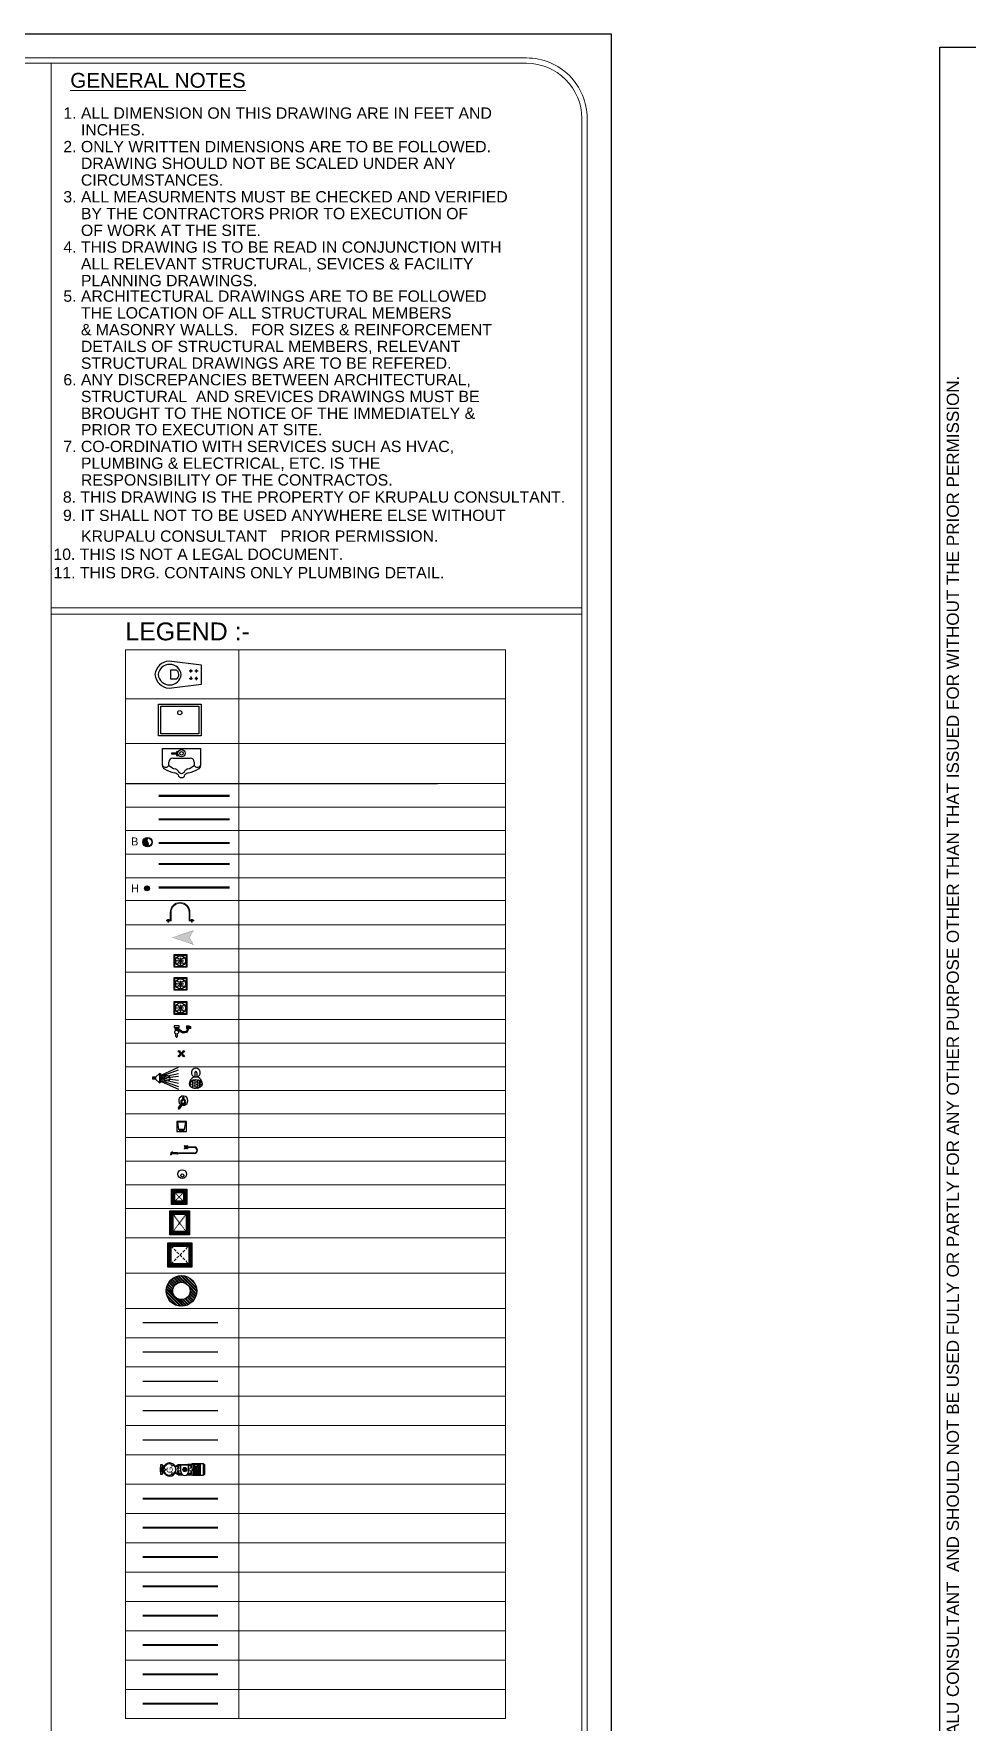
# Model space of a CAD drawing. Header units: inches. Extents: x 1807 to 67852, y 1160 to 20242.
# Drawn here: x 4078 to 4913, y 8553 to 10064 of the extents above; entities that cross this region are included whole.
import ezdxf
from ezdxf.enums import TextEntityAlignment as Align

# ---------------------------------------------------------------- set-up
doc = ezdxf.new("R2010")
doc.units = ezdxf.units.IN
doc.header["$MEASUREMENT"] = 0
doc.linetypes.add('DASHED2', pattern=[0.375, 0.25, -0.125])
for name, color, linetype, lineweight in [('0.75 WATER', 192, 'Continuous', 40), ('1 WATER', 44, 'Continuous', 40), ('1.5 WATER PIPE', 224, 'Continuous', 40), ('12 R.C.C.', 146, 'FENCELINE1', 30), ('18 R.C.C.', 98, 'FENCELINE1', 30), ('2 WATER PIPE', 225, 'Continuous', 40), ('2.5 WATER PIPE', 4, 'Continuous', 40), ('3 WATER PIPE', 3, 'Continuous', 40), ('4 R.C.C.', 6, 'FENCELINE1', 30), ('4 upvc pip', 5, 'Continuous', 30), ('4 upvc pip hatch', 6, 'Continuous', 5), ('4. UPCV', 6, 'Continuous', 30), ('4WATER PIPE', 36, 'Continuous', 40), ('9 R.C.C.', 15, 'FENCELINE1', 30), ('A-HATCH', 252, 'Continuous', 13), ('Bathing', 3, 'Continuous', 30), ('BLOCK', 7, 'Continuous', 0), ('COLD WATER', 4, 'Continuous', 30), ('HATCH', 8, 'Continuous', 0), ('HOT LINE', 1, 'Continuous', 30), ('HOT LINE HATCH', 1, 'Continuous', 5), ('LEGEND', 7, 'Continuous', 15), ('M.H.', 1, 'Continuous', 30), ('P_SANITARY FIXTURE', 151, 'Continuous', 5), ('RAIN WATER', 32, 'Continuous', 30), ('STCPL-P-DOMESTIC WATER PIPE', 150, 'DOMESTIC WATER SUPPLY PIPE LINE', 9), ('STCPL-P-U.CLAMP', 7, 'Continuous', 9), ('WALLS', 7, 'Continuous', 20)]:
    doc.layers.add(name, color=color, linetype=linetype, lineweight=lineweight)
doc.layers.add('1.75', color=106, linetype='Continuous', lineweight=40, true_color=0x006b19)
doc.layers.add('6 R.C.C.', color=56, linetype='FENCELINE1', lineweight=30, true_color=0x707000)
doc.layers.add('P_DOMESTIC', color=142, linetype='Continuous')
doc.layers.add('STCPL-P-SW_TEXT', color=7, linetype='Continuous')
doc.styles.add('Krupalu', font='arial.ttf', dxfattribs={"height": 8})
doc.styles.add('Krupalu 1', font='arial.ttf')
doc.linetypes.add('DOMESTIC WATER SUPPLY PIPE LINE', pattern='A,0.5,-0.2,["DWS",Standard,S=0.1,R=0,X=-0.1,Y=-0.05],-0.25', length=0.95)
doc.linetypes.add('FENCELINE1', pattern='A,0.25,-0.1,[133,ltypeshp.shx,S=0.1,R=0,X=-0.1,Y=0],-0.1,1', length=1.45)

# ---------------------------------------------------------------- blocks, each defined once
blk = doc.blocks.new('DFGHERA')
at = {"layer": 'HATCH'}
h = blk.add_hatch(dxfattribs=at)
h.set_pattern_fill('ANSI32', color=256, scale=8, angle=90, style=0)
h.paths.add_polyline_path([(60596.9, -3942.1, 1), (60638.9, -3942.1, 1)])
h.paths.add_polyline_path([(60629.9, -3942.1, 1), (60605.9, -3942.1, 1)], flags=16)
at = {"layer": 'M.H.'}
for radius in [21, 12]:
    blk.add_circle((60617.9, -3942.1), radius, dxfattribs=at)
blk = doc.blocks.new('ASDFDSF')
at = {"layer": 'HATCH'}
h = blk.add_hatch(dxfattribs=at)
h.set_pattern_fill('ANSI32', color=256, scale=4, style=0)
h.paths.add_polyline_path([(60739.9, -3794.5), (60706.9, -3794.5), (60706.9, -3827.5), (60739.9, -3827.5)])
h.paths.add_polyline_path([(60735.4, -3799), (60735.4, -3823), (60711.4, -3823), (60711.4, -3799)], flags=16)
at = {"layer": 'HATCH', "linetype": 'DASHED2', "ltscale": 15}
for p, q in [((60711.4, -3799), (60735.4, -3823)), ((60711.4, -3823), (60735.4, -3799))]:
    blk.add_line(p, q, dxfattribs=at)
at = {"layer": 'M.H.'}
for points in [[(60706.9, -3794.5), (60739.9, -3794.5), (60739.9, -3827.5), (60706.9, -3827.5)], [(60711.4, -3799), (60735.4, -3799), (60735.4, -3823), (60711.4, -3823)]]:
    blk.add_lwpolyline(points, close=True, dxfattribs=at)
blk = doc.blocks.new('GDFHJHUKU')
at = {"layer": 'HATCH'}
h = blk.add_hatch(dxfattribs=at)
h.set_pattern_fill('ANSI32', color=256, scale=4, style=0)
h.paths.add_polyline_path([(60715.7, -3842.5), (60688.7, -3842.5), (60688.7, -3875.5), (60715.7, -3875.5)])
h.paths.add_polyline_path([(60711.2, -3871), (60693.2, -3871), (60693.2, -3847), (60711.2, -3847)], flags=16)
at = {"layer": 'HATCH', "linetype": 'DASHED2', "ltscale": 3}
for p, q in [((60693.2, -3847), (60711.2, -3871)), ((60693.2, -3871), (60711.2, -3847))]:
    blk.add_line(p, q, dxfattribs=at)
at = {"layer": 'M.H.'}
for points in [[(60688.7, -3842.5), (60715.7, -3842.5), (60715.7, -3875.5), (60688.7, -3875.5)], [(60693.2, -3847), (60711.2, -3847), (60711.2, -3871), (60693.2, -3871)]]:
    blk.add_lwpolyline(points, close=True, dxfattribs=at)
blk = doc.blocks.new('fuy')
at = {"layer": 'COLD WATER'}
blk.add_hatch(color=256, dxfattribs=at).paths.add_polyline_path([(11218.8, 91113.8, 1), (11218.8, 91116.3, 1)])
for p, q in [((11216.6, 91121.3), (11215.5, 91119.5)), ((11216.7, 91128.9), (11215.8, 91130.1)), ((11219.4, 91131.3), (11217.2, 91131.3)), ((11220.8, 91121.2), (11222.1, 91119.5)), ((11221, 91128.9), (11221.8, 91130.1)), ((11215.3, 91119.5), (11215.3, 91116.5)), ((11215.3, 91119.5), (11222.1, 91119.5)), ((11215.3, 91113.5), (11215.3, 91109.5)), ((11222.1, 91119.5), (11222.1, 91113)), ((11222.1, 91109.5), (11222.1, 91113)), ((11214.7, 91102.6), (11214.7, 91104.5)), ((11214.7, 91104.5), (11222.9, 91104.5)), ((11222.9, 91102.6), (11214.7, 91102.6)), ((11222.9, 91104.5), (11222.9, 91102.6))]:
    blk.add_line(p, q, dxfattribs=at)
for points in [[(11222.2, 91131), (11222.2, 91130.1), (11215.5, 91130.1), (11215.5, 91131)], [(11217.2, 91131), (11217.2, 91131.3), (11220.4, 91131.3), (11220.4, 91131)]]:
    blk.add_lwpolyline(points, close=True, dxfattribs=at)
for points in [[(11214.9, 91109.5), (11214.9, 91110.1), (11215.3, 91110.1)], [(11222.7, 91104.5), (11222.7, 91109.5), (11214.9, 91109.5), (11214.9, 91104.5)], [(11222.7, 91109.5), (11222.7, 91110.2), (11222.1, 91110.2)], [(11222.9, 91102.6), (11222.2, 91101.8), (11215.4, 91101.8), (11214.7, 91102.6)]]:
    blk.add_lwpolyline(points, dxfattribs=at)
blk.add_circle((11218.8, 91115), 1.22, dxfattribs=at)
for start, end in [(163.622, 16.378), (16.378, 163.622)]:
    blk.add_arc((11218.8, 91125.1), 4.4, start, end, dxfattribs=at)
at = {"layer": 'HATCH'}
for p, q in [((11216.6, 91119.8), (11216.6, 91121.3)), ((11217.1, 91129.1), (11217.1, 91130.1)), ((11218.8, 91130.1), (11218.8, 91129.2)), ((11220.6, 91130.1), (11220.6, 91129.1)), ((11220.8, 91119.8), (11220.8, 91121.2)), ((11215.5, 91109.5), (11215.5, 91104.5)), ((11215.9, 91119.5), (11215.9, 91117.2)), ((11216.4, 91119), (11215.9, 91119.5)), ((11215.9, 91112.9), (11215.9, 91110.4)), ((11216.4, 91110.9), (11215.9, 91110.4)), ((11215.9, 91110.4), (11217.9, 91110.4)), ((11216, 91109.5), (11216, 91104.5)), ((11216.4, 91117.4), (11216.4, 91119)), ((11216.4, 91119), (11217.9, 91119)), ((11216.4, 91112.6), (11216.4, 91110.9)), ((11216.4, 91110.9), (11217.9, 91110.9)), ((11216.5, 91109.5), (11216.5, 91104.5)), ((11217, 91109.5), (11217, 91104.5)), ((11217.5, 91109.5), (11217.5, 91104.5)), ((11217.9, 91119.5), (11217.9, 91117.8)), ((11217.9, 91110.4), (11217.9, 91112.3)), ((11218, 91109.5), (11218, 91104.5)), ((11218.5, 91109.5), (11218.5, 91104.5)), ((11219, 91109.5), (11219, 91109)), ((11219.3, 91109), (11219.3, 91105.8)), ((11219.5, 91109.5), (11219.5, 91109)), ((11219.8, 91119.5), (11219.8, 91117.8)), ((11221.2, 91119), (11219.8, 91119)), ((11219.8, 91110.4), (11219.8, 91112.3)), ((11221.2, 91110.9), (11219.8, 91110.9)), ((11221.7, 91110.4), (11219.8, 91110.4)), ((11220, 91109.5), (11220, 91109)), ((11220.5, 91109.5), (11220.5, 91109)), ((11221, 91109.5), (11221, 91109)), ((11221.2, 91119), (11221.7, 91119.5)), ((11221.2, 91117.6), (11221.2, 91119)), ((11221.2, 91112.5), (11221.2, 91110.9)), ((11221.2, 91110.9), (11221.7, 91110.4)), ((11221.5, 91109.5), (11221.5, 91109)), ((11221.7, 91112.5), (11221.7, 91110.4)), ((11222, 91109.5), (11222, 91109)), ((11219, 91105.8), (11219, 91104.5)), ((11219.5, 91105.8), (11219.5, 91104.5)), ((11220.6, 91108.4), (11220, 91108.5)), ((11220.6, 91106.5), (11220, 91106.5)), ((11220, 91105.8), (11220, 91104.5)), ((11220.5, 91105.8), (11220.5, 91104.5)), ((11221, 91105.8), (11221, 91104.5)), ((11221.5, 91105.8), (11221.5, 91104.5)), ((11222, 91105.8), (11222, 91104.5))]:
    blk.add_line(p, q, dxfattribs=at)
for points in [[(11215.4, 91123.9, -0.312452), (11215.4, 91124, -0.02483), (11215.5, 91124.1, -0.312452), (11215.6, 91124, 0.242394), (11216.6, 91123.8, -0.312452), (11216.7, 91123.7, -0.02483), (11216.7, 91123.7, -0.312452), (11216.7, 91123.6, 0.242394), (11216.4, 91122.5, -0.312452), (11216.4, 91122.4, -0.02483), (11216.3, 91122.4, -0.312452), (11216.3, 91122.4, 0.242394), (11215.2, 91122.7, -0.312452), (11215.1, 91122.7, -0.02483), (11215.1, 91122.8, -0.312452), (11215.1, 91122.9, 0.242394)], [(11219.6, 91128.6, -0.312452), (11219.6, 91128.6, -0.02483), (11219.6, 91128.5, -0.312452), (11219.6, 91128.4, 0.242394), (11218.8, 91127.6, -0.312452), (11218.7, 91127.6, -0.02483), (11218.6, 91127.6, -0.312452), (11218.6, 91127.6, 0.242394), (11217.8, 91128.4, -0.312452), (11217.8, 91128.5, -0.02483), (11217.8, 91128.6, -0.312452), (11217.8, 91128.6, 0.242394), (11218.6, 91129.4, -0.312452), (11218.7, 91129.4, -0.02483), (11218.7, 91129.4, -0.312452), (11218.8, 91129.4, 0.242394)], [(11221.5, 91122.7, -0.312452), (11221.4, 91122.7, -0.02483), (11221.4, 91122.7, -0.312452), (11221.3, 91122.8, 0.242394), (11221.1, 91123.9, -0.312452), (11221, 91123.9, -0.02483), (11221.1, 91124, -0.312452), (11221.2, 91124, 0.242394), (11222.2, 91124.3, -0.312452), (11222.3, 91124.3, -0.02483), (11222.4, 91124.3, -0.312452), (11222.4, 91124.2, 0.242394), (11222.7, 91123.1, -0.312452), (11222.7, 91123.1, -0.02483), (11222.7, 91123, -0.312452), (11222.6, 91123, 0.242394)]]:
    blk.add_lwpolyline(points, format="xyb", close=True, dxfattribs=at)
for points in [[(11216.6, 91119.5), (11216.6, 91119.8), (11216, 91119.8), (11216, 91119.5)], [(11217.9, 91119.5), (11217.9, 91119.8), (11217.3, 91119.8), (11217.3, 91119.5)], [(11222.7, 91109), (11222.7, 91105.8), (11218.5, 91105.8), (11218.5, 91109)], [(11219.9, 91119.5), (11219.9, 91119.8), (11219.3, 91119.8), (11219.3, 91119.5)], [(11220.8, 91119.5), (11220.8, 91119.8), (11221.4, 91119.8), (11221.4, 91119.5)], [(11222.2, 91108.2), (11222.2, 91106.7), (11221.1, 91106.7), (11221.1, 91108.2)]]:
    blk.add_lwpolyline(points, close=True, dxfattribs=at)
for points in [[(11219.1, 91109.5), (11219.1, 91110.1), (11218.2, 91110.1), (11218.2, 91109.5)], [(11221.7, 91119.5), (11221.7, 91117.6)], [(11220.9, 91108.8), (11220.4, 91108.8), (11220, 91108.5), (11220, 91106.5), (11220.3, 91106.1), (11220.9, 91106.1)], [(11222.7, 91108.4), (11222.2, 91108.8), (11220.9, 91108.8), (11220.6, 91108.4), (11220.6, 91106.5), (11220.9, 91106.1), (11222.3, 91106.1), (11222.7, 91106.5)]]:
    blk.add_lwpolyline(points, dxfattribs=at)
at = {"layer": 'HATCH', "ltscale": 0.5}
blk.add_circle((11218.8, 91115), 1.42, dxfattribs=at)
at = {"layer": 'HATCH'}
for centre, radius, start, end in [((11218.8, 91125.1), 3.84, 98.3877, 206.3338), ((11218.8, 91125.1), 3.84, 218.9714, 326.3338), ((11218.8, 91125.1), 3.84, 18.8429, 85.7501), ((11218.8, 91125.1), 3.84, 338.9714, 18.8429), ((11218.8, 91115), 2.88, 63.9382, 116.0618), ((11218.8, 91115), 2.88, 243.9382, 296.0618)]:
    blk.add_arc(centre, radius, start, end, dxfattribs=at)
at = {"layer": 'HOT LINE'}
for p, q in [((11217.4, 91117.6), (11221.8, 91117.6)), ((11217.4, 91112.5), (11221.8, 91112.5)), ((11221.8, 91112.5), (11221.8, 91117.6))]:
    blk.add_line(p, q, dxfattribs=at)
blk.add_arc((11217.4, 91115), 2.58, 90, 270, dxfattribs=at)
at = {"layer": 'LEGEND', "style": 'Krupalu 1'}
blk.add_text('G', height=4, dxfattribs=at).set_placement((11218.6, 91123.2), align=Align.CENTER)
blk = doc.blocks.new('MMKKJ')
at = {"layer": 'Bathing'}
for centre, radius in [((30550.07, -6434.31), 1.69), ((30550.07, -6434.87), 0.608)]:
    blk.add_circle(centre, radius, dxfattribs=at)
blk = doc.blocks.new('2BC2')
at = {"layer": 'Bathing'}
for p, q in [((-57, 113), (-33, 113)), ((-57, 88), (-57, 113)), ((-57, 88), (-33, 88)), ((-50, 100), (-52, 124)), ((-52, 124), (-32, 124)), ((-50, 109), (-42, 109)), ((-50, 104), (-50, 109)), ((-50, 100), (-50, 100)), ((-50, 92), (-50, 96)), ((-50, 92), (-42, 92)), ((-43, 93), (-43, 91)), ((-43, 91), (-41, 91)), ((-41, 93), (-41, 91)), ((-13, 11), (-41, 11)), ((-35, 100), (-32, 124)), ((-35, 105), (-33, 105)), ((-35, 95), (-33, 95)), ((-33, 105), (-33, 113)), ((-33, 95), (-33, 88)), ((16, 6), (38, 6)), ((-13, -11), (-41, -11)), ((38, -6), (16, -6))]:
    blk.add_line(p, q, dxfattribs=at)
blk.add_lwpolyline([(-41, -22), (-41, 22), (-57, 22), (-57, -22)], close=True, dxfattribs=at)
for points in [[(-37, 105, -0.131753), (-9, 99, -0.379784), (3, 46, -0.069808), (-13, 27, 0.217681), (-22, 6)], [(-36, 96, -0.124745), (-14, 91, -0.372944), (-6, 51, -0.068669), (-19, 34, 0.221665), (-32, 5)], [(-35, 101, -0.119046), (-11, 95, -0.376805), (-2, 49, -0.069242), (-16, 30, 0.204448), (-27, 7)]]:
    blk.add_lwpolyline(points, format="xyb", dxfattribs=at)
for centre, radius in [((-42, 100), 7.5), ((-27, 0), 7.5), ((0, 0), 17.1)]:
    blk.add_circle(centre, radius, dxfattribs=at)
for centre, radius, start, end in [((-42, 114), 14.1, 45.0418, 134.9582), ((-42, 100), 8.5, 151.9275, 208.0725), ((-42, 100), 8.5, 36.0319, 90), ((-42, 100), 8.5, 270, 323.9681), ((38, 0), 5.82, 270, 90)]:
    blk.add_arc(centre, radius, start, end, dxfattribs=at)
blk = doc.blocks.new('rwrwq')
at = {"layer": 'Bathing'}
for points in [[(19894.37, -3202.34), (19894.37, -3196.34), (19900.37, -3196.34), (19900.37, -3202.34)], [(19894.65, -3202.07), (19894.65, -3196.62), (19900.1, -3196.62), (19900.1, -3202.07)]]:
    blk.add_lwpolyline(points, close=True, dxfattribs=at)
for centre, radius in [((19897.37, -3199.34), 2.42), ((19895.5, -3199.34), 0.129), ((19895.93, -3197.89), 0.129), ((19895.93, -3200.79), 0.129), ((19896.22, -3199.34), 0.129), ((19896.42, -3198.38), 0.129), ((19896.42, -3200.3), 0.129), ((19896.87, -3199.34), 0.129), ((19896.94, -3198.91), 0.129), ((19896.94, -3199.77), 0.129), ((19897.37, -3198.11), 0.129), ((19897.37, -3198.11), 0.129), ((19897.37, -3198.83), 0.129), ((19897.37, -3198.83), 0.129), ((19897.37, -3199.34), 0.129), ((19897.37, -3199.85), 0.129), ((19897.37, -3199.85), 0.129), ((19897.37, -3200.57), 0.129), ((19897.37, -3200.57), 0.129), ((19897.37, -3201.28), 0.129), ((19897.37, -3201.28), 0.129), ((19897.81, -3198.91), 0.129), ((19897.81, -3199.77), 0.129), ((19897.88, -3199.34), 0.129), ((19898.33, -3198.38), 0.129), ((19898.33, -3200.3), 0.129), ((19898.52, -3199.34), 0.129), ((19898.82, -3197.89), 0.129), ((19898.82, -3200.79), 0.129)]:
    blk.add_circle(centre, radius, dxfattribs=at)
blk = doc.blocks.new('angel cock')
at = {"layer": 'Bathing'}
for p, q in [((60011.32, -3747.04), (60011.54, -3747.26)), ((60011.53, -3747.51), (60011.32, -3747.73)), ((60011.67, -3747.65), (60011.45, -3747.87)), ((60011.46, -3746.9), (60011.68, -3747.12)), ((60012.14, -3746.9), (60011.93, -3747.12)), ((60011.93, -3747.65), (60012.15, -3747.87)), ((60012.28, -3747.04), (60012.07, -3747.26)), ((60012.07, -3747.51), (60012.29, -3747.73))]:
    blk.add_line(p, q, dxfattribs=at)
for centre, radius in [((60011.26, -3746.84), 0.212), ((60011.25, -3747.93), 0.212), ((60011.8, -3747.39), 0.295), ((60011.8, -3747.39), 0.197), ((60012.35, -3746.84), 0.212), ((60012.35, -3747.93), 0.212)]:
    blk.add_circle(centre, radius, dxfattribs=at)
blk = doc.blocks.new('JHG')
at = {"layer": 'Bathing'}
for p, q in [((29920.71, -6361.16), (29919.12, -6363.58)), ((29919.79, -6364.01), (29921.37, -6361.6))]:
    blk.add_line(p, q, dxfattribs=at)
blk.add_circle((29921.44, -6358.92), 0.327, dxfattribs=at)
for centre, radius, start, end in [((29921.44, -6360.31), 2.19, 253.9956, 232.94168), ((29921.42, -6360.8), 1.19, 256.43416, 217.14306), ((29921.42, -6360.8), 0.795, 267.12586, 206.53816), ((29919.46, -6363.8), 0.398, 146.78276, 326.78276)]:
    blk.add_arc(centre, radius, start, end, dxfattribs=at)
blk = doc.blocks.new('FUCYHG')
at = {"layer": 'Bathing'}
h = blk.add_hatch(dxfattribs=at)
h.set_pattern_fill('HEX', color=256, scale=3, style=0)
edge = h.paths.add_edge_path()
edge.add_ellipse((29933.4, -6321.41), major_axis=(-3, 0), ratio=0.700037, start_angle=0, end_angle=360)
for p, q in [((29932.87, -6316.1), (29932.87, -6318.24)), ((29932.87, -6319.34), (29932.87, -6319.38)), ((29933.92, -6316.1), (29933.92, -6318.24)), ((29933.92, -6319.34), (29933.92, -6319.38))]:
    blk.add_line(p, q, dxfattribs=at)
for centre, radius, start, end in [((29933.4, -6316.1), 2.1, 284.47751, 255.52249), ((29933.33, -6321.14), 2.94, 88.6475, 185.17287), ((29933.4, -6316.1), 0.525, 0, 180), ((29933.4, -6316.1), 2.1, 268.42155, 271.57845), ((29933.47, -6321.14), 2.94, 354.82713, 91.3525)]:
    blk.add_arc(centre, radius, start, end, dxfattribs=at)
blk.add_ellipse((29933.4, -6321.41), major_axis=(-3, 0), ratio=0.700037, dxfattribs=at)
blk = doc.blocks.new('Shower')
at = {"layer": 'Bathing'}
h = blk.add_hatch(color=256, dxfattribs=at)
h.paths.add_polyline_path([(60267.42, -3620.43), (60268.65, -3620.43), (60268.65, -3618.64), (60267.42, -3618.64)])
h.paths.add_polyline_path([(60270.16, -3623.63), (60270.73, -3622.8), (60265.35, -3622.8), (60266.15, -3623.63)])
at = {"layer": 'Bathing', "ltscale": 3}
for p, q in [((60266.15, -3623.63), (60261.5, -3634)), ((60266.78, -3623.63), (60263.15, -3634)), ((60267.42, -3623.63), (60265.17, -3634)), ((60267.42, -3620.43), (60265.35, -3622.8)), ((60265.35, -3622.8), (60266.15, -3623.63)), ((60270.73, -3622.8), (60265.35, -3622.8)), ((60266.15, -3623.63), (60270.16, -3623.63)), ((60268.04, -3623.63), (60266.8, -3634)), ((60267.42, -3620.43), (60267.42, -3618.64)), ((60268.65, -3618.64), (60267.42, -3618.64)), ((60268.65, -3618.64), (60267.42, -3618.64)), ((60268.65, -3620.43), (60267.42, -3620.43)), ((60268.65, -3620.43), (60267.42, -3620.43)), ((60268.04, -3623.63), (60269.27, -3634)), ((60268.65, -3620.43), (60268.65, -3618.64)), ((60268.65, -3620.43), (60270.73, -3622.8)), ((60268.65, -3623.63), (60270.9, -3634)), ((60269.29, -3623.63), (60272.92, -3634)), ((60269.92, -3623.63), (60274.57, -3634)), ((60270.16, -3623.63), (60270.73, -3622.8))]:
    blk.add_line(p, q, dxfattribs=at)
for points in [[(60267.42, -3620.43), (60265.35, -3622.8)], [(60270.73, -3622.8), (60268.65, -3620.43)]]:
    blk.add_lwpolyline(points, dxfattribs=at)
blk.add_circle((60268.04, -3627.04), 1.78, dxfattribs=at)
blk = doc.blocks.new('XDGHFT')
at = {"layer": 'Bathing'}
for points in [[(89073.45, -117352.36), (89076.68, -117352.36), (89076.68, -117355.59), (89073.45, -117355.59)], [(89073.7, -117352.61), (89076.43, -117352.61), (89076.09, -117354.94), (89074.11, -117354.94)], [(89074.41, -117354.94), (89075.79, -117354.94), (89075.79, -117355.45), (89074.41, -117355.45)]]:
    blk.add_lwpolyline(points, close=True, dxfattribs=at)
blk = doc.blocks.new('JGHVB')
at = {"layer": 'Bathing'}
for p, q in [((30486.14, -6376.03), (30485.23, -6375.86)), ((30486.21, -6375.68), (30485.3, -6375.51)), ((30485.7, -6377.86), (30485.7, -6375.95)), ((30486.05, -6376.67), (30485.71, -6376.67)), ((30486.05, -6377.86), (30486.05, -6376.02)), ((30486.2, -6375.99), (30486.67, -6376.47)), ((30486.24, -6375.83), (30486.73, -6376.41)), ((30486.05, -6377.86), (30485.7, -6377.86)), ((30485.7, -6378.67), (30485.7, -6377.9)), ((30486.05, -6377.9), (30485.7, -6377.9)), ((30485.72, -6377.9), (30485.72, -6377.86)), ((30486, -6378.87), (30485.74, -6378.87)), ((30485.74, -6378.87), (30485.74, -6379.27)), ((30486, -6379.27), (30485.74, -6379.27)), ((30485.78, -6386.66, -7.68), (30485.78, -6379.27)), ((30485.98, -6386.66, -7.68), (30485.98, -6379.27)), ((30486, -6378.87), (30486, -6379.27)), ((30486.03, -6377.9), (30486.03, -6377.86)), ((30486.05, -6378.67), (30486.05, -6377.9)), ((30488.47, -6382.84), (30488.25, -6383.06)), ((30488.26, -6382.37), (30488.47, -6382.59)), ((30488.39, -6382.23), (30488.61, -6382.45)), ((30488.61, -6382.98), (30488.39, -6383.2)), ((30488.52, -6383.31), (30488.52, -6383.57)), ((30488.52, -6383.31), (30488.61, -6383.31)), ((30488.52, -6383.57), (30488.69, -6383.57, 0)), ((30488.61, -6382.98), (30488.61, -6383.48)), ((30488.87, -6383.48), (30488.61, -6383.48)), ((30488.64, -6386.66, -3.21), (30488.64, -6383.57, 0)), ((30488.64, -6386.66, -3.21), (30488.64, -6383.57, 0)), ((30488.64, -6386.66, -3.8), (30488.64, -6383.61, -0.62)), ((30488.95, -6383.57), (30488.69, -6383.57, 0)), ((30488.84, -6386.66, -3.21), (30488.84, -6383.57, 0)), ((30488.84, -6386.66, -3.21), (30488.84, -6383.57, 0)), ((30488.84, -6386.66, -3.8), (30488.84, -6383.61, -0.62)), ((30489.08, -6382.23), (30488.86, -6382.45)), ((30488.87, -6382.98), (30489.08, -6383.2)), ((30488.87, -6382.98), (30488.87, -6383.48)), ((30488.95, -6383.31), (30488.87, -6383.31)), ((30488.95, -6383.31), (30488.95, -6383.57)), ((30489.22, -6382.37), (30489, -6382.59)), ((30489, -6382.84), (30489.22, -6383.06))]:
    blk.add_line(p, q, dxfattribs=at)
for centre, radius in [((30488.19, -6382.17), 0.212), ((30488.19, -6383.26), 0.212), ((30488.74, -6382.72), 0.295), ((30488.74, -6382.72), 0.197), ((30489.28, -6382.17), 0.212), ((30489.29, -6383.26), 0.212)]:
    blk.add_circle(centre, radius, dxfattribs=at)
for centre, radius, start, end in [((30486.71, -6376.45), 0.0415, 210.38984, 54.06161), ((30486.55, -6378.58), 0.857, 181.59502, 199.5098), ((30485.2, -6378.58), 0.857, 340.4902, 358.40498), ((30487.31, -6386.65, -7.68), 1.53, 180.35372, 359.64628), ((30487.31, -6386.65, -7.68), 1.33, 180.35372, 359.64628)]:
    blk.add_arc(centre, radius, start, end, dxfattribs=at)
at = {"layer": 'Bathing', "extrusion": (0, 0, -1)}
blk.add_ellipse((30485.26, -6375.68), major_axis=(-0.034, -0.175), ratio=0.332332, dxfattribs=at)
blk.add_ellipse((30486.18, -6375.86), major_axis=(-0.034, -0.175), ratio=0.332332, start_param=3.141593, end_param=6.283185, dxfattribs=at)
blk = doc.blocks.new('SDHGFH')
at = {"layer": 'HATCH'}
h = blk.add_hatch(dxfattribs=at)
h.set_pattern_fill('ANSI32', color=256, scale=4, style=0)
h.paths.add_polyline_path([(60723, -3901.4), (60702, -3901.4), (60702, -3922.4), (60723, -3922.4)])
h.paths.add_polyline_path([(60718.5, -3905.9), (60718.5, -3917.9), (60706.5, -3917.9), (60706.5, -3905.9)], flags=16)
at = {"layer": 'HATCH', "linetype": 'DASHED2'}
for p, q in [((60718.5, -3917.9), (60706.5, -3905.9)), ((60706.5, -3917.9), (60718.5, -3905.9))]:
    blk.add_line(p, q, dxfattribs=at)
at = {"layer": 'M.H.'}
for points in [[(60702, -3901.4), (60723, -3901.4), (60723, -3922.4), (60702, -3922.4)], [(60706.5, -3905.9), (60718.5, -3905.9), (60718.5, -3917.9), (60706.5, -3917.9)]]:
    blk.add_lwpolyline(points, close=True, dxfattribs=at)
blk = doc.blocks.new('HJYT')
at = {"layer": 'Bathing'}
for p, q in [((59749.2, -3796.45), (59757.14, -3796.45)), ((59749.2, -3814.32), (59749.2, -3796.45)), ((59755.56, -3799.43), (59757.14, -3799.43)), ((59750.7, -3806.92), (59750.7, -3807.78)), ((59750.7, -3807.78), (59752.48, -3807.78)), ((59751.31, -3807.78), (59751.31, -3810.08)), ((59751.73, -3810.08), (59751.73, -3807.78)), ((59752.48, -3807.78), (59752.48, -3806.74)), ((59753.69, -3809.47), (59753.69, -3801.31)), ((59757.14, -3814.32), (59749.2, -3814.32)), ((59751.31, -3810.08), (59751.73, -3810.08)), ((59757.14, -3811.34), (59755.56, -3811.34))]:
    blk.add_line(p, q, dxfattribs=at)
for radius in [1.71, 0.812]:
    blk.add_circle((59751.44, -3805.39), radius, dxfattribs=at)
for centre, radius, start, end in [((59755.56, -3801.31), 1.88, 90, 180), ((59756.26, -3797.94), 1.74, 300.82052, 59.17948), ((59757.14, -3798.32), 1.88, 31.79869, 90), ((59749.95, -3805.39), 9.34, 17.95801, 39.60507), ((59745.75, -3805.39), 15.28, 12.33309, 31.79869), ((59749.95, -3805.39), 9.34, 320.39493, 342.04199), ((59745.75, -3805.39), 15.28, 328.20131, 347.66691), ((59761.67, -3801.59), 2.98, 197.95801, 227.74928), ((59761.67, -3809.19), 2.98, 132.25072, 162.04199), ((59759.24, -3805.39), 1.65, 285.02583, 74.97417), ((59763.59, -3801.49), 2.98, 192.33309, 229.54538), ((59763.59, -3809.29), 2.98, 130.45462, 167.66691), ((59761.19, -3805.39), 1.7, 285.87649, 74.12351), ((59755.56, -3809.47), 1.88, 180, 270), ((59756.26, -3812.83), 1.74, 300.82052, 59.17948), ((59757.14, -3812.45), 1.88, 270, 328.20131)]:
    blk.add_arc(centre, radius, start, end, dxfattribs=at)
blk = doc.blocks.new('DSHGFH')
at = {"layer": 'Bathing'}
for points in [[(60004.51, -3547.11), (60024.51, -3547.11), (60024.51, -3562.11), (60004.51, -3562.11)], [(60005.51, -3548.11), (60023.51, -3548.11), (60023.51, -3561.11), (60005.51, -3561.11)]]:
    blk.add_lwpolyline(points, close=True, dxfattribs=at)
blk.add_circle((60014.51, -3551.13), 1, dxfattribs=at)
blk = doc.blocks.new('wall hung')
at = {"layer": 'Bathing'}
for p, q in [((59979.82, -3662.3), (59981.32, -3662.3)), ((59981.48, -3659.73), (59979.97, -3659.73)), ((59980.65, -3658.98), (59980.65, -3660.49)), ((59980.65, -3661.55), (59980.65, -3663.05)), ((59983.36, -3662.32), (59984.87, -3662.32)), ((59983.38, -3659.73), (59984.88, -3659.73)), ((59984.19, -3661.57), (59984.19, -3663.08)), ((59984.21, -3658.98), (59984.21, -3660.49)), ((59984.21, -3661.55), (59984.21, -3663.05))]:
    blk.add_line(p, q, dxfattribs=at)
blk.add_lwpolyline([(59982.43, -3664.73), (59986.92, -3664.73), (59988.75, -3649.43, 0.373665), (59982.43, -3642.77, 0.373665), (59976.1, -3649.43), (59977.93, -3664.73)], format="xyb", close=True, dxfattribs=at)
blk.add_lwpolyline([(59980.34, -3652.94, -0.022406), (59980.33, -3652.83), (59980.33, -3650.34), (59984.65, -3650.34), (59984.65, -3652.83)], format="xyb", dxfattribs=at)
for centre in [(59980.65, -3659.73), (59980.65, -3662.3), (59984.19, -3662.32), (59984.21, -3659.73)]:
    blk.add_circle(centre, 0.364, dxfattribs=at)
for centre, radius, start, end in [((59983.1, -3649.74), 5.5, 96.9898, 263.0102), ((59981.76, -3649.74), 5.5, 276.9898, 83.0102), ((59982.46, -3651.48), 2.58, 214.63701, 328.26506)]:
    blk.add_arc(centre, radius, start, end, dxfattribs=at)
blk = doc.blocks.new('fd')
at = {"layer": 'P_DOMESTIC', "linetype": 'Continuous'}
blk.add_hatch(color=15, dxfattribs=at).paths.add_polyline_path([(252, 0), (-58, 103), (0, 0), (-58, -103)])
at = {"layer": 'HOT LINE', "color": 1, "linetype": 'Continuous', "const_width": 2}
blk.add_lwpolyline([(252, 0), (-58, 103), (0, 0), (-58, -103)], close=True, dxfattribs=at)
blk = doc.blocks.new('PUC-1')
at = {"layer": 'HATCH', "ltscale": 10}
h = blk.add_hatch(color=256, dxfattribs=at)
h.paths.add_polyline_path([(291543, 140395, 0.414214), (291542, 140394), (291542, 140395), (291542, 140398, 0.236068)])
h.paths.add_polyline_path([(291543, 140400, 0.236068), (291542, 140398), (291542, 140401, 0.414214)])
h = blk.add_hatch(color=256, dxfattribs=at)
h.paths.add_polyline_path([(291543, 140249, -0.414214), (291542, 140250), (291542, 140249), (291542, 140247, -0.236068)])
h.paths.add_polyline_path([(291543, 140244, -0.236068), (291542, 140247), (291542, 140243, -0.414214)])
for p, q in [((291496, 140385), (291546, 140385)), ((291496, 140380), (291551, 140380)), ((291542, 140401), (291542, 140394)), ((291542, 140395), (291542, 140394)), ((291543, 140403), (291546, 140403)), ((291543, 140400), (291560, 140400)), ((291543, 140395), (291560, 140395)), ((291543, 140393), (291546, 140393)), ((291546, 140410), (291551, 140410)), ((291546, 140393), (291546, 140403)), ((291560, 140398), (291546, 140398)), ((291547, 140395), (291547, 140400)), ((291549, 140395), (291549, 140400)), ((291550, 140395), (291550, 140400)), ((291552, 140395), (291552, 140400)), ((291560, 140395), (291560, 140400)), ((291496, 140264), (291551, 140264)), ((291496, 140259), (291546, 140259)), ((291542, 140249), (291542, 140250)), ((291542, 140243), (291542, 140250)), ((291543, 140252), (291546, 140252)), ((291543, 140249), (291560, 140249)), ((291543, 140244), (291560, 140244)), ((291543, 140242), (291546, 140242)), ((291546, 140252), (291546, 140242)), ((291560, 140247), (291546, 140247)), ((291546, 140234), (291551, 140234)), ((291547, 140249), (291547, 140244)), ((291549, 140249), (291549, 140244)), ((291550, 140249), (291550, 140244)), ((291552, 140249), (291552, 140244)), ((291560, 140249), (291560, 140244))]:
    blk.add_line(p, q, dxfattribs=at)
at = {"layer": 'HATCH'}
for p, q in [((291546, 140410), (291546, 140385)), ((291551, 140410), (291551, 140380)), ((291546, 140234), (291546, 140259)), ((291551, 140234), (291551, 140264))]:
    blk.add_line(p, q, dxfattribs=at)
at = {"layer": 'HATCH', "ltscale": 10}
for centre, radius, start, end in [((291496, 140322), 63, 90, 270), ((291496, 140322), 58, 90, 270), ((291543, 140401), 1.25, 90, 270), ((291545, 140398), 3.13, 126.8699, 233.1301), ((291543, 140394), 1.25, 90, 270), ((291543, 140250), 1.25, 90, 270), ((291545, 140247), 3.13, 126.8699, 233.1301), ((291543, 140243), 1.25, 90, 270)]:
    blk.add_arc(centre, radius, start, end, dxfattribs=at)

msp = doc.modelspace()

# ---------------------------------------------------------------- hatches: boundary and pattern name
at = {"layer": '4 upvc pip hatch'}
h = msp.add_hatch(dxfattribs=at)
h.set_pattern_fill('ANSI31', color=256, scale=2.850293, style=0)
h.set_pattern_definition([(45, (-24797.1914, -169053.8051), (-0.25193265586, 0.25193265586), [])])
edge = h.paths.add_edge_path()
edge.add_spline(control_points=[(4179.8, 9337.1), (4180.3, 9337.8), (4181.6, 9339.6), (4178.8, 9342.2), (4180, 9344), (4180.5, 9344.7)], knot_values=[0, 0, 0, 0, 1.259254, 3.09623, 4.348223, 4.348223, 4.348223, 4.348223], degree=3, periodic=0)
edge.add_arc((4180.1, 9340.9), 3.8, 83.262, 180)
edge.add_arc((4180.1, 9340.9), 3.8, 180, 265.9366)
at = {"layer": 'HOT LINE HATCH'}
h = msp.add_hatch(dxfattribs=at)
h.set_pattern_fill('ANSI31', color=256, scale=2.850293, style=0)
h.set_pattern_definition([(45, (-17109.01644, -164494.09346), (-0.25193265586, 0.25193265586), [])])
h.paths.add_polyline_path([(4181.4, 9299.6, -1), (4177.6, 9299.6, -1)])

# ---------------------------------------------------------------- linework, layer by layer
at = {"layer": '0.75 WATER', "ltscale": 10}
msp.add_line((4243, 8569.8, -4.7), (4175.7, 8569.8, -4.7), dxfattribs=at)
at = {"layer": '1 WATER', "ltscale": 10}
msp.add_line((4243, 8596, -4.7), (4175.7, 8596, -4.7), dxfattribs=at)
at = {"layer": '1.5 WATER PIPE', "ltscale": 10}
msp.add_line((4243, 8648.4, -4.7), (4175.7, 8648.4, -4.7), dxfattribs=at)
at = {"layer": '1.75', "ltscale": 10}
msp.add_line((4243, 8622.2, -4.7), (4175.7, 8622.2, -4.7), dxfattribs=at)
at = {"layer": '12 R.C.C.', "ltscale": 5}
msp.add_line((4243, 8884.5, -4.7), (4175.7, 8884.5, -4.7), dxfattribs=at)
at = {"layer": '18 R.C.C.', "ltscale": 5}
msp.add_line((4243, 8910.7, -4.7), (4175.7, 8910.7, -4.7), dxfattribs=at)
at = {"layer": '2 WATER PIPE', "ltscale": 10}
msp.add_line((4243, 8674.7, -4.7), (4175.7, 8674.7, -4.7), dxfattribs=at)
at = {"layer": '2.5 WATER PIPE', "ltscale": 10}
msp.add_line((4243, 8700.9, -4.7), (4175.7, 8700.9, -4.7), dxfattribs=at)
at = {"layer": '3 WATER PIPE', "ltscale": 10}
msp.add_line((4243, 8727.1, -4.7), (4175.7, 8727.1, -4.7), dxfattribs=at)
at = {"layer": '4 R.C.C.', "ltscale": 5}
msp.add_line((4243, 8805.8, -4.7), (4175.7, 8805.8, -4.7), dxfattribs=at)
at = {"layer": '4 upvc pip'}
for points in [[(1807.2, 10064.3), (4594.9, 10064.3), (4594.9, 8093.2), (1807.2, 8093.2)], [(4888.8, 10052.2), (8084.2, 10052.2), (8084.2, 7792.9), (4888.8, 7792.9)]]:
    msp.add_lwpolyline(points, close=True, dxfattribs=at)
at = {"layer": '4 upvc pip', "ltscale": 50, "const_width": 2}
msp.add_lwpolyline([(4189.9, 9361.3), (4253.6, 9361.3)], dxfattribs=at)
at = {"layer": '4. UPCV', "ltscale": 50, "const_width": 2}
msp.add_lwpolyline([(4189.9, 9340.1), (4253.6, 9340.1)], dxfattribs=at)
at = {"layer": '4. UPCV', "ltscale": 50}
for radius in [4.18, 3.8]:
    msp.add_circle((4180.1, 9340.9), radius, dxfattribs=at)
msp.add_open_spline([(4179.8, 9337.1), (4180.3, 9337.8), (4181.6, 9339.6), (4178.8, 9342.2), (4180, 9344), (4180.5, 9344.7)], degree=3, knots=[0, 0, 0, 0, 2.392828, 5.883441, 8.262471, 8.262471, 8.262471, 8.262471], dxfattribs=at)
at = {"layer": '4WATER PIPE', "ltscale": 10}
msp.add_line((4243, 8753.3, -4.7), (4175.7, 8753.3, -4.7), dxfattribs=at)
at = {"layer": '6 R.C.C.', "ltscale": 5}
msp.add_line((4243, 8832, -4.7), (4175.7, 8832, -4.7), dxfattribs=at)
at = {"layer": '9 R.C.C.', "ltscale": 5}
msp.add_line((4243, 8858.2, -4.7), (4175.7, 8858.2, -4.7), dxfattribs=at)
at = {"layer": 'A-HATCH'}
for p, q in [((4093.7, 8119.6), (4093.7, 10037.9)), ((4568.5, 9550.7), (4093.7, 9550.7)), ((4568.5, 9544.8), (4093.7, 9544.8))]:
    msp.add_line(p, q, dxfattribs=at)
for points in [[(4519.2, 10042.7), (1878.1, 10042.7, 0.414214), (1828.8, 9993.4), (1828.8, 8168.9, 0.414214), (1882.8, 8114.8), (4515.7, 8114.8, 0.414214), (4573.3, 8172.4), (4573.3, 9988.7, 0.414214)], [(4519.2, 10037.9), (1878.1, 10037.9, 0.414214), (1833.6, 9993.4), (1833.6, 8168.9, 0.414214), (1882.8, 8119.6), (4515.7, 8119.6, 0.414214), (4568.5, 8172.4), (4568.5, 9988.7, 0.414214)]]:
    msp.add_lwpolyline(points, format="xyb", close=True, dxfattribs=at)
at = {"layer": 'COLD WATER', "const_width": 2}
msp.add_lwpolyline([(4189.9, 9321.3), (4253.6, 9321.3)], dxfattribs=at)
at = {"layer": 'HOT LINE', "const_width": 2}
msp.add_lwpolyline([(4189.9, 9300.2), (4253.6, 9300.2)], dxfattribs=at)
at = {"layer": 'HOT LINE'}
for radius in [2.18, 1.86]:
    msp.add_circle((4179.5, 9299.6), radius, dxfattribs=at)
at = {"layer": 'RAIN WATER', "ltscale": 50, "const_width": 2}
msp.add_lwpolyline([(4189.9, 9382.4), (4253.6, 9382.4)], dxfattribs=at)
at = {"layer": 'STCPL-P-SW_TEXT'}
msp.add_line((4160.4, 9393.5), (4439.3, 9393.5), dxfattribs=at)
at = {"layer": 'WALLS'}
for p, q in [((4160.4, 9512.9), (4500.4, 9512.9)), ((4160.4, 9512.9), (4160.4, 8556.5)), ((4261.6, 9512.9), (4261.6, 8556.5)), ((4500.4, 9512.9), (4500.4, 8556.5)), ((4160.4, 9469.1), (4500.4, 9469.1)), ((4160.4, 9429.2), (4500.4, 9429.2)), ((4160.4, 9393.5), (4500.4, 9393.5)), ((4160.4, 9372.3), (4500.4, 9372.3)), ((4160.4, 9351.2), (4500.4, 9351.2)), ((4160.4, 9330.1), (4500.4, 9330.1)), ((4160.4, 9308.9), (4500.4, 9308.9)), ((4160.4, 9288.6), (4500.4, 9288.6)), ((4160.4, 9267), (4500.4, 9267)), ((4160.4, 9245.5), (4500.4, 9245.5)), ((4160.4, 9224.4), (4500.4, 9224.4)), ((4160.4, 9203.3), (4500.4, 9203.3)), ((4160.4, 9182.1), (4500.4, 9182.1)), ((4160.4, 9161), (4500.4, 9161)), ((4160.4, 9139.9), (4500.4, 9139.9)), ((4160.4, 9118.7), (4500.4, 9118.7)), ((4160.4, 9097.6), (4500.4, 9097.6)), ((4160.4, 9076.5), (4500.4, 9076.5)), ((4160.4, 9055.3), (4500.4, 9055.3)), ((4160.4, 9034.2), (4500.4, 9034.2)), ((4160.4, 9013.1), (4500.4, 9013.1)), ((4160.4, 8986.8), (4500.4, 8986.8)), ((4160.4, 8955.2), (4500.4, 8955.2)), ((4160.4, 8923.6), (4500.4, 8923.6)), ((4160.4, 8897.4), (4500.4, 8897.4)), ((4160.4, 8871.2), (4500.4, 8871.2)), ((4160.4, 8845), (4500.4, 8845)), ((4160.4, 8818.7), (4500.4, 8818.7)), ((4160.4, 8792.5), (4500.4, 8792.5)), ((4160.4, 8766.3), (4500.4, 8766.3)), ((4160.4, 8740.1), (4500.4, 8740.1)), ((4160.4, 8713.8), (4500.4, 8713.8)), ((4160.4, 8687.6), (4500.4, 8687.6)), ((4160.4, 8661.4), (4500.4, 8661.4)), ((4160.4, 8635.2), (4500.4, 8635.2)), ((4160.4, 8608.9), (4500.4, 8608.9)), ((4160.4, 8582.7), (4500.4, 8582.7)), ((4160.4, 8556.5), (4500.4, 8556.5))]:
    msp.add_line(p, q, dxfattribs=at)

# ---------------------------------------------------------------- block references
at = {"layer": 'Bathing'}
for name, p, xscale, yscale, zscale, rotation in [('wall hung', (-2735.4, -104487.5), 1.900195086499292, 1.900195086499292, 1.900195086499292, 90), ('HJYT', (11441.4, 122959.8), 1.900195086499292, 1.900195086499292, 1.900195086499292, 270), ('Shower', (-1316.4, -82487.2), 1.520156069199434, 1.520156069199434, 1.520156069199434, 90), ('JGHVB', (-7914.1, -48866.7, 5.2), 1.900195086499292, 1.900195086499292, 1.900195086499292, 90)]:
    msp.add_blockref(name, p, dxfattribs=dict(at, xscale=xscale, yscale=yscale, zscale=zscale, rotation=rotation))
for name, p, xscale, yscale, zscale in [('DSHGFH', (-109830.4, 16204.6), 1.900195086499292, 1.900195086499292, 1.900195086499292), ('rwrwq', (-33599.4, 15314), 1.900195086499292, 1.900195086499292, 1.900195086499292), ('rwrwq', (-33599.4, 15293.4), 1.900195086499292, 1.900195086499292, 1.900195086499292), ('rwrwq', (-33599.4, 15271.8), 1.900195086499292, 1.900195086499292, 1.900195086499292), ('angel cock', (-223858, 23393.1), 3.800390172998585, 3.800390172998585, 3.800390172998585), ('FUCYHG', (-52656.1, 21136.4), 1.900195086499292, 1.900195086499292, 1.900195086499292), ('JHG', (-52644.6, 21195.3), 1.900195086499292, 1.900195086499292, 1.900195086499292), ('XDGHFT', (247945, 330199.9), -2.736280924558983, 2.736280924558983, 2.736280924558983), ('MMKKJ', (-65450.2, 23715.6), 2.28023410380053, 2.28023410380053, 2.28023410380053)]:
    msp.add_blockref(name, p, dxfattribs=dict(at, xscale=xscale, yscale=yscale, zscale=zscale))
at = {"layer": 'COLD WATER', "xscale": 1.330136560549505, "yscale": 1.330136560549505, "zscale": 1.330136560549505, "rotation": 90}
msp.add_blockref('fuy', (125408.7, -6143.1), dxfattribs=at)
at = {"layer": 'M.H.', "xscale": 0.6517669146692575, "yscale": 0.6517669146692575, "zscale": 0.6517669146692575}
for name, p in [('SDHGFH', (-35362.1, 11573, -0.1)), ('GDFHJHUKU', (-35355, 11515.3)), ('ASDFDSF', (-35368.5, 11455.3)), ('DFGHERA', (-35298.4, 11508.6))]:
    msp.add_blockref(name, p, dxfattribs=at)
at = {"layer": 'P_SANITARY FIXTURE', "xscale": 0.0997602420412129, "yscale": 0.0997602420412129, "zscale": 0.0997602420412129, "rotation": 270}
msp.add_blockref('2BC2', (4206, 9170.8), dxfattribs=at)
at = {"layer": 'STCPL-P-DOMESTIC WATER PIPE', "xscale": 0.0608534437025904, "yscale": 0.0608534437025904, "zscale": 0.0608534437025904, "rotation": 180}
msp.add_blockref('fd', (4217.6, 9255.5), dxfattribs=at)
at = {"layer": 'STCPL-P-U.CLAMP', "xscale": 0.1391923953549959, "yscale": 0.1391923953549959, "zscale": 0.1391923953549959, "rotation": 270}
msp.add_blockref('PUC-1', (-15322.6, 49852.1), dxfattribs=at)

# ---------------------------------------------------------------- texts
at = {"layer": '4. UPCV', "ltscale": 50, "style": 'Krupalu'}
msp.add_text('B', height=7.15, dxfattribs=at).set_placement((4165.2, 9337.9))
at = {"layer": 'BLOCK', "style": 'Krupalu'}
for s, p in [('1. ALL DIMENSION ON THIS DRAWING ARE IN FEET AND', (4104.7, 9988.3)), ('    INCHES.', (4104.7, 9973.3)), ('2. ONLY WRITTEN DIMENSIONS ARE TO BE FOLLOWED.', (4104.7, 9958.3)), ('    DRAWING SHOULD NOT BE SCALED UNDER ANY ', (4104.7, 9943.4)), ('    CIRCUMSTANCES.', (4104.7, 9928.4)), ('3. ALL MEASURMENTS MUST BE CHECKED AND VERIFIED  ', (4104.7, 9913.4)), ('    BY THE CONTRACTORS PRIOR TO EXECUTION OF', (4104.7, 9898.4)), ('    OF WORK AT THE SITE.', (4104.7, 9883.4)), ('4. THIS DRAWING IS TO BE READ IN CONJUNCTION WITH ', (4104.7, 9868.4)), ('    ALL RELEVANT STRUCTURAL, SEVICES & FACILITY  ', (4104.7, 9853.4)), ('    PLANNING DRAWINGS.  ', (4104.7, 9838.4)), ('5. ARCHITECTURAL DRAWINGS ARE TO BE FOLLOWED ', (4104.7, 9824.5)), ('    THE LOCATION OF ALL STRUCTURAL MEMBERS ', (4104.7, 9809.5)), ('    & MASONRY WALLS.   FOR SIZES & REINFORCEMENT', (4104.7, 9794.5)), ('    DETAILS OF STRUCTURAL MEMBERS, RELEVANT ', (4104.7, 9779.5)), ('    STRUCTURAL DRAWINGS ARE TO BE REFERED.', (4104.7, 9764.5)), ('6. ANY DISCREPANCIES BETWEEN ARCHITECTURAL,', (4104.7, 9749.7)), ('    STRUCTURAL  AND SREVICES DRAWINGS MUST BE  ', (4104.7, 9734.7)), ('    BROUGHT TO THE NOTICE OF THE IMMEDIATELY & ', (4104.7, 9719.7)), ('    PRIOR TO EXECUTION AT SITE. ', (4104.7, 9705)), ('7. CO-ORDINATIO WITH SERVICES SUCH AS HVAC,', (4104.7, 9690)), ('    PLUMBING & ELECTRICAL, ETC. IS THE ', (4104.7, 9675)), ('    RESPONSIBILITY OF THE CONTRACTOS.', (4104.7, 9660)), ('8. THIS DRAWING IS THE PROPERTY OF KRUPALU CONSULTANT. ', (4104.3, 9644.7)), ('9. IT SHALL NOT TO BE USED ANYWHERE ELSE WITHOUT  ', (4104.4, 9628.3)), ('KRUPALU CONSULTANT   PRIOR PERMISSION.', (4120.5, 9609.7)), ('10. THIS IS NOT A LEGAL DOCUMENT. ', (4095.8, 9593.5)), ('11. THIS DRG. CONTAINS ONLY PLUMBING DETAIL.', (4095.9, 9577))]:
    msp.add_text(s, height=10.122, dxfattribs=at).set_placement(p)
msp.add_text('THIS DRAWING IS THE PROPERTY OF KRUPALU CONSULTANT  AND SHOULD NOT BE USED FULLY OR PARTLY FOR ANY OTHER PURPOSE OTHER THAN THAT ISSUED FOR WITHOUT THE PRIOR PERMISSION.', height=10.9229, rotation=90, dxfattribs=at).set_placement((4905.9, 8215.5))
at = {"layer": 'BLOCK', "insert": (4110.9, 10029.3), "char_height": 13.221, "attachment_point": 1, "style": 'Krupalu'}
msp.add_mtext('{\\LGENERAL NOTES}', dxfattribs=at)
at = {"layer": 'HOT LINE', "style": 'Krupalu'}
msp.add_text('H', height=7.15, dxfattribs=at).set_placement((4165.2, 9296))
at = {"layer": 'STCPL-P-SW_TEXT', "style": 'Krupalu'}
msp.add_text('LEGEND :-', height=15.96, dxfattribs=at).set_placement((4160.1, 9521.5))

doc.saveas('drawing.dxf')
